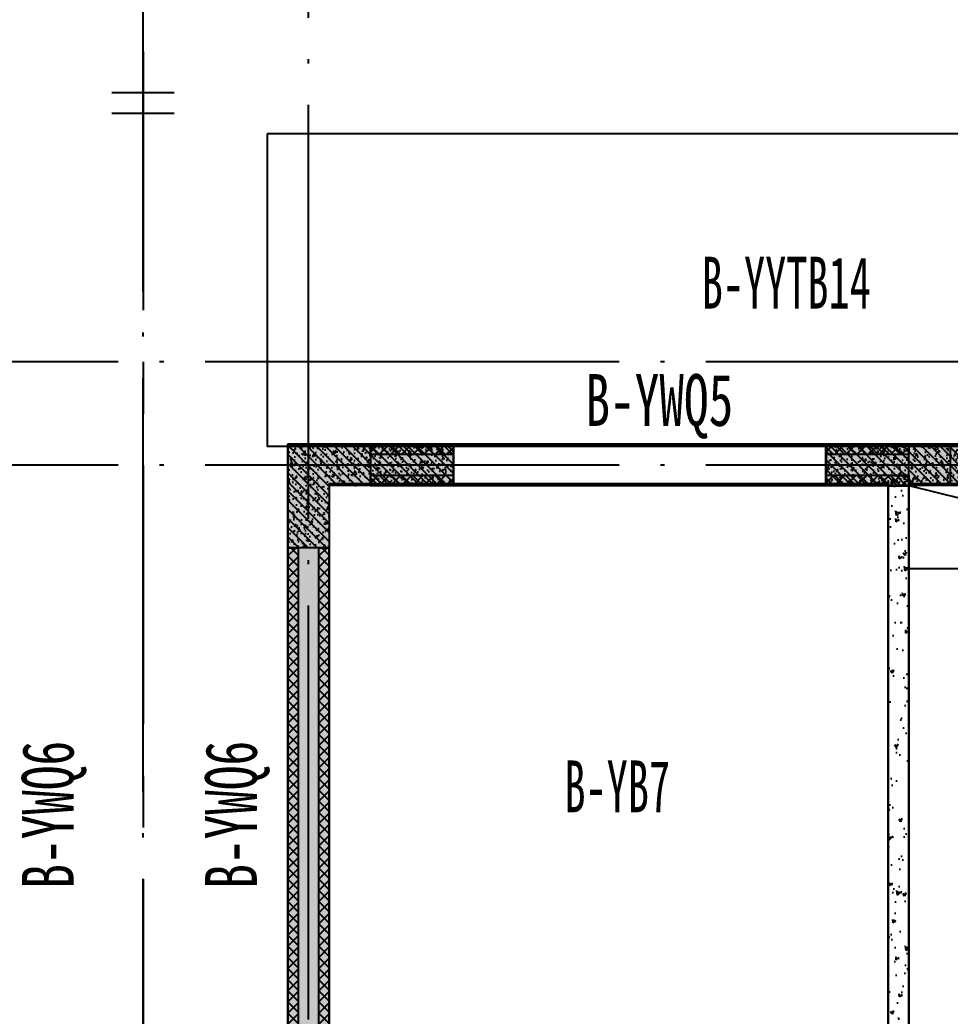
# Model space of a CAD drawing. Extents: x -3200781797 to -8106663, y 494714 to 1244925.
# Drawn here: x -8150395 to -8145901, y 850161 to 854975 of the extents above; entities that cross this region are included whole.
import ezdxf
from ezdxf.enums import TextEntityAlignment as Align

# ---------------------------------------------------------------- set-up
doc = ezdxf.new("R2010")
doc.units = 0
doc.header["$LTSCALE"] = 1000
doc.header["$MEASUREMENT"] = 0
for name, pattern in [('120-墙体$0$CONTINOUS', [0]), ('3#-轴线$0$DOTE', [2.42, 2, -0.2, 0.02, -0.2]), ('3#4#5#$0$DASH', [0.35, 0.25, -0.1]), ('4#-标准层$0$CENTER', [2, 1.25, -0.25, 0.25, -0.25])]:
    doc.linetypes.add(name, pattern=pattern)
for name, color, linetype in [('120-墙体$0$S-SLAB-HOLE', 5, 'Continuous'), ('120-墙体$0$S-WALL', 40, 'Continuous'), ('120-墙体$0$S-WALL-BEAM', 120, 'Continuous'), ('120-墙体$0$S-WALL-COLU', 252, '120-墙体$0$CONTINOUS'), ('120-墙体$0$S-WALL-COLU-HATC', 16, 'Continuous'), ('120-墙体$0$S-WALL-HATC', 253, 'Continuous'), ('3#-轴线$0$A-ANNO-DOTE', 10, '3#-轴线$0$DOTE'), ('3#4#5#$0$PC-SLAB', 6, '3#4#5#$0$DASH'), ('3#4#5#$0$S-ANNO-TEXT', 7, 'Continuous'), ('3#4#5#$0$S-PC-FQ-NYQ', 4, 'Continuous'), ('3#4#5#$0$S-PC-FQ-WYQ', 4, 'Continuous'), ('3#4#5#$0$S-PC-SLAB', 6, 'Continuous'), ('3#4#5#$0$S-WALL-HATC', 253, 'Continuous'), ('3#4#5#$0$可计入现浇段', 60, 'Continuous'), ('4#-标准层$0$THIN', 7, 'Continuous')]:
    doc.layers.add(name, color=color, linetype=linetype)
doc.styles.add('3#4#5#$0$外部参照 1$0$宋体', font='', dxfattribs={"width": 0.8})
doc.styles.add('3#4#5#$0$宋体', font='', dxfattribs={"width": 0.8})
doc.styles.get('3#4#5#$0$外部参照 1$0$宋体').set_extended_font_data('SimSun')
doc.styles.get('3#4#5#$0$宋体').set_extended_font_data('SimSun')

# ---------------------------------------------------------------- blocks, each defined once
blk = doc.blocks.new('3#4#5#$0$B-YWQ5')
at = {"layer": '3#4#5#$0$S-PC-FQ-WYQ'}
h = blk.add_hatch(dxfattribs=at)
h.set_pattern_fill('ANSI37', color=256, scale=12, angle=180)
h.set_pattern_definition([(225, (-643907.263, -531964.016), (26.9407684, -26.9407684), []), (315, (-643907.263, -531964.016), (26.9407684, 26.9407684), [])])
h.paths.add_polyline_path([(-130305.8, 329838.4), (-130305.8, 329888.4), (-130705.8, 329888.4), (-130705.8, 329838.4)])
h = blk.add_hatch(dxfattribs=at)
h.set_pattern_fill('ANSI37', color=256, scale=12, angle=180)
h.set_pattern_definition([(225, (-641707.172, -531964.02), (26.9407684, -26.9407684), []), (315, (-641707.172, -531964.02), (26.9407684, 26.9407684), [])])
h.paths.add_polyline_path([(-128105.8, 329838.4), (-128105.8, 329888.4), (-128505.8, 329888.4), (-128505.8, 329838.4)])
h = blk.add_hatch(dxfattribs=at)
h.set_pattern_fill('ANSI37', color=256, scale=12, angle=180)
h.set_pattern_definition([(225, (-643907.263, -532114.016), (26.9407684, -26.9407684), []), (315, (-643907.263, -532114.016), (26.9407684, 26.9407684), [])])
h.paths.add_polyline_path([(-130305.8, 329688.4), (-130305.8, 329738.4), (-130705.8, 329738.4), (-130705.8, 329688.4)])
h = blk.add_hatch(dxfattribs=at)
h.set_pattern_fill('ANSI37', color=256, scale=12, angle=180)
h.set_pattern_definition([(225, (-641707.172, -532114.02), (26.9407684, -26.9407684), []), (315, (-641707.172, -532114.02), (26.9407684, 26.9407684), [])])
h.paths.add_polyline_path([(-128105.8, 329688.4), (-128105.8, 329738.4), (-128505.8, 329738.4), (-128505.8, 329688.4)])
for points in [[(-130305.8, 329838.4), (-130305.8, 329888.4), (-130705.8, 329888.4), (-130705.8, 329838.4)], [(-130705.8, 329688.4), (-130705.8, 329888.4), (-130305.8, 329888.4), (-130305.8, 329688.4)], [(-130305.8, 329888.4), (-128505.8, 329888.4), (-128505.8, 329688.4), (-130305.8, 329688.4)], [(-128105.8, 329838.4), (-128105.8, 329888.4), (-128505.8, 329888.4), (-128505.8, 329838.4)], [(-128505.8, 329688.4), (-128505.8, 329888.4), (-128105.8, 329888.4), (-128105.8, 329688.4)], [(-130305.8, 329688.4), (-130305.8, 329738.4), (-130705.8, 329738.4), (-130705.8, 329688.4)], [(-128105.8, 329688.4), (-128105.8, 329738.4), (-128505.8, 329738.4), (-128505.8, 329688.4)]]:
    blk.add_lwpolyline(points, close=True, dxfattribs=at)
blk = doc.blocks.new('3#4#5#$0$B-YWQ6')
at = {"layer": '3#4#5#$0$S-PC-FQ-WYQ'}
h = blk.add_hatch(dxfattribs=at)
h.set_pattern_fill('ANSI37', color=256, scale=12, angle=90)
h.set_pattern_definition([(135, (-989707.843, 842389.808), (-26.9407684, -26.9407684), []), (225, (-989707.843, 842389.808), (26.9407684, -26.9407684), [])])
h.paths.add_polyline_path([(-127905.3, 326688.4), (-127855.3, 326688.4), (-127855.4, 329388.4), (-127905.4, 329388.4)])
h.paths.add_polyline_path([(-127855.2, 326488.4), (-127905.2, 326488.4), (-127905.2, 326388.4), (-127855.2, 326388.4)])
h = blk.add_hatch(dxfattribs=at)
h.set_pattern_fill('ANSI37', color=256, scale=12, angle=90)
h.set_pattern_definition([(135, (-989557.843, 842389.808), (-26.9407684, -26.9407684), []), (225, (-989557.843, 842389.808), (26.9407684, -26.9407684), [])])
h.paths.add_polyline_path([(-127755.2, 326388.4), (-127705.2, 326388.4), (-127705.4, 329388.4), (-127755.4, 329388.4)])
h = blk.add_hatch(dxfattribs=at)
h.set_pattern_fill('ANSI37', color=256, scale=12, angle=90)
h.set_pattern_definition([(135, (-989707.604, 838589.808), (-26.9407684, -26.9407684), []), (225, (-989707.604, 838589.808), (26.9407684, -26.9407684), [])])
h.paths.add_polyline_path([(-127905.4, 325038.3), (-127855.4, 325038.3), (-127855.2, 325688.4), (-127905.2, 325688.4)])
h = blk.add_hatch(dxfattribs=at)
h.set_pattern_fill('ANSI37', color=256, scale=12, angle=90)
h.set_pattern_definition([(135, (-989557.604, 838589.808), (-26.9407684, -26.9407684), []), (225, (-989557.604, 838589.808), (26.9407684, -26.9407684), [])])
h.paths.add_polyline_path([(-127755.4, 325038.3), (-127705.4, 325038.3), (-127705.2, 325688.4), (-127755.2, 325688.4)])
for p, q in [((-127906, 326688.4), (-127855.3, 326688.4)), ((-127905.2, 326488.4), (-127855.2, 326488.4))]:
    blk.add_line(p, q, dxfattribs=at)
blk.add_lwpolyline([(-127855.3, 326688.4), (-127855.4, 329388.4), (-127905.4, 329388.4), (-127905.2, 326388.4), (-127855.2, 326388.4), (-127855.2, 326488.4)], dxfattribs=at)
for points in [[(-127905.4, 329388.4), (-127705.4, 329388.4), (-127705.2, 326388.4), (-127905.2, 326388.4)], [(-127755.2, 326388.4), (-127705.2, 326388.4), (-127705.4, 329388.4), (-127755.4, 329388.4)], [(-127905.4, 326388.4), (-127705.2, 326388.4), (-127705.2, 325688.4), (-127905.4, 325688.4)], [(-127905.4, 325038.3), (-127855.4, 325038.3), (-127855.2, 325688.4), (-127905.2, 325688.4)], [(-127905.2, 325688.4), (-127705.2, 325688.4), (-127705.4, 325038.3), (-127905.4, 325038.3)], [(-127755.4, 325038.3), (-127705.4, 325038.3), (-127705.2, 325688.4), (-127755.2, 325688.4)]]:
    blk.add_lwpolyline(points, close=True, dxfattribs=at)
blk = doc.blocks.new('3#4#5#$0$A$C53EF3948')
at = {"layer": '3#4#5#$0$可计入现浇段'}
blk.add_lwpolyline([(24699.4, 0), (24699.4, 0), (24699.4, 0), (24899.4, 0), (24899.4, 0), (24899.4, 0), (24899.4, -200), (24699.4, -200), (24699.4, 0)], dxfattribs=at)
at = {"layer": '3#4#5#$0$S-PC-FQ-WYQ', "xscale": -1}
for name, p in [('3#4#5#$0$B-YWQ5', (-106006.5, -329888.4)), ('3#4#5#$0$B-YWQ6', (-106005.9, -329888.5))]:
    blk.add_blockref(name, p, dxfattribs=at)
at = {"layer": '3#4#5#$0$S-PC-FQ-NYQ', "style": '3#4#5#$0$宋体', "width": 0.7}
blk.add_text('B-YWQ5', height=250, dxfattribs=at).set_placement((23137.5, 213.6), align=Align.MIDDLE_LEFT)
for p in [(20539.5, -2147.9), (21424.9, -2147.9)]:
    blk.add_text('B-YWQ6', height=250, rotation=90, dxfattribs=at).set_placement(p, align=Align.MIDDLE_LEFT)
blk = doc.blocks.new('3#4#5#$0$ban3')
at = {"layer": '3#4#5#$0$S-WALL-HATC', "ltscale": 100}
h = blk.add_hatch(dxfattribs=at)
h.set_pattern_fill('AR-CONC', color=256, scale=25, angle=-270, style=0)
h.set_pattern_definition([(140, (0, 0), (15.688034, 179.315046), [18.75, -206.25]), (85, (0, 0), (-188.04803, -34.68783), [15, -165]), (190.4514, (1.3, 14.94), (-172.359886, 144.627345), [15.93505, -175.28553]), (136.1842, (-50, 0), (41.37975, 266.81026), [28.125, -309.375]), (186.6356, (-46.55, 22.23), (-243.52947, 233.66568), [23.90257, -262.92825]), (81.1842, (-50, 0), (-243.52965, 233.66549), [22.5, -247.5]), (111, (-37.5, 25), (100.654723, 149.226763), [18.75, -206.25]), (56, (-37.5, 25), (-181.28751, 60.82883), [15, -165]), (161.4514, (-29.11, 37.44), (-80.632624, 210.05566), [15.93505, -175.28553]), (127.5, (0, 0), (-83.2234635, 3.039964), [0, -163, 0, -167.5, 0, -165.625]), (97.5, (0, 0), (-98.602928, 65.767384), [0, -95.5, 0, -159.25, 0, -63.125]), (57.5, (0, -55.75), (5.638718, 133.455609), [0, -62.5, 0, -195, 0, -258.75]), (47.5, (0, -80.75), (-25.026246, 145.796542), [0, -81.25, 0, -129.5, 0, -183.75])])
h.paths.add_polyline_path([(-216732, 412975), (-216832, 412975), (-216832, 409975), (-216732, 409975)])
h.paths.add_polyline_path([(-214532, 412975), (-214632, 412975), (-214632, 409975), (-214532, 409975)])
at = {"layer": '3#4#5#$0$S-PC-SLAB'}
for points in [[(-214632, 409965), (-214632, 412985), (-216732, 412985), (-216732, 409965)], [(-211832, 409965), (-211832, 412985), (-214532, 412985), (-214532, 409965)]]:
    blk.add_lwpolyline(points, close=True, dxfattribs=at)
at = {"layer": '3#4#5#$0$S-WALL-HATC', "ltscale": 100}
blk.add_lwpolyline([(-214532, 409975), (-214532, 412975), (-214632, 412975), (-214632, 409975)], close=True, dxfattribs=at)
blk = doc.blocks.new('3#4#5#$0$5#')
at = {"layer": '3#4#5#$0$S-ANNO-TEXT', "xscale": -1}
blk.add_blockref('3#4#5#$0$ban3', (-43034.9, -247400.5), dxfattribs=at)
at = {"layer": '3#4#5#$0$PC-SLAB', "linetype": 'ByBlock', "style": '3#4#5#$0$外部参照 1$0$宋体', "width": 0.6}
blk.add_text('B-YB7', height=250, dxfattribs=at).set_placement((170188, 164121.6), align=Align.MIDDLE)
blk = doc.blocks.new('3#4#5#$0$3#奇数层顶悬挑板')
at = {"layer": '3#4#5#$0$S-PC-SLAB'}
blk.add_lwpolyline([(165773.2, 167275), (165773.2, 165765), (171023.2, 165765), (171023.2, 166625, 0.414155), (170373.2, 167274.9)], format="xyb", close=True, dxfattribs=at)
at = {"layer": '3#4#5#$0$PC-SLAB', "linetype": 'ByBlock', "style": '3#4#5#$0$外部参照 1$0$宋体', "width": 0.6}
blk.add_text('B-YYTB14', height=250, dxfattribs=at).set_placement((168281, 166555.8), align=Align.MIDDLE)
blk = doc.blocks.new('120-墙体$0$A$C8f34f6bc')
at = {"layer": '120-墙体$0$S-SLAB-HOLE'}
for q in [(-2800, 0), (-3150, -400)]:
    blk.add_line((-2800, -400), q, dxfattribs=at)
blk.add_lwpolyline([(-2800, 0), (-3061.6, -64.3), (-3150, -400)], dxfattribs=at)
blk = doc.blocks.new('120-墙体')
at = {"layer": '120-墙体$0$S-WALL-COLU-HATC'}
h = blk.add_hatch(dxfattribs=at)
h.set_pattern_fill('AR-CONC', color=256, scale=10)
h.set_pattern_definition([(50, (6590.73, -241007.815), (71.726018, -6.275213), [7.5, -82.5]), (355, (6590.73, -241007.815), (-13.875133, 75.219213), [6, -66]), (100.4514, (6596.705, -241008.34), (57.850938, 68.943954), [6.37402, -70.114211]), (46.1842, (6590.73, -240987.815), (106.724105, -16.5519), [11.25, -123.75]), (96.6356, (6599.62, -240989.19), (93.46627, 97.411787), [9.56103, -105.1713]), (351.1842, (6590.73, -240987.82), (93.466195, 97.41186), [9, -99]), (21, (6600.73, -240992.815), (59.690705, -40.261889), [7.5, -82.5]), (326, (6600.73, -240992.815), (24.331533, 72.515005), [6, -66]), (71.4514, (6605.7, -240996.17), (84.022263, 32.25305), [6.37402, -70.114211]), (37.5, (6590.728, -241007.815), (1.2159855, 33.2893854), [0, -65.2, 0, -67, 0, -66.25]), (7.5, (6590.73, -241007.815), (26.306954, 39.441171), [0, -38.2, 0, -63.7, 0, -25.25]), (327.5, (6568.428, -241007.815), (53.3822436, -2.2554872), [0, -25, 0, -78, 0, -103.5]), (317.5, (6558.43, -241007.815), (58.318617, 10.010498), [0, -32.5, 0, -51.8, 0, -73.5])])
h.paths.add_polyline_path([(-2500, -100), (-2500, 100), (-3500, 100), (-3500, -100)])
h = blk.add_hatch(dxfattribs=at)
h.set_pattern_fill('ANSI31', color=256, scale=250, style=0)
h.set_pattern_definition([(45, (6590.728, -241007.815), (-22.097087, 22.097087), [])])
h.paths.add_polyline_path([(-2500, -100), (-2500, 100), (-3500, 100), (-3500, -100)])
h = blk.add_hatch(dxfattribs=at)
h.set_pattern_fill('AR-CONC', color=256, scale=10)
h.set_pattern_definition([(50, (-6158.425, -240595.61), (71.726018, -6.275213), [7.5, -82.5]), (355, (-6158.425, -240595.61), (-13.875133, 75.219213), [6, -66]), (100.4514, (-6152.45, -240596.135), (57.850938, 68.943954), [6.37402, -70.114211]), (46.1842, (-6158.425, -240575.61), (106.724105, -16.5519), [11.25, -123.75]), (96.6356, (-6149.53, -240576.99), (93.46627, 97.411787), [9.56103, -105.1713]), (351.1842, (-6158.42, -240575.61), (93.466195, 97.41186), [9, -99]), (21, (-6148.425, -240580.61), (59.690705, -40.261889), [7.5, -82.5]), (326, (-6148.425, -240580.61), (24.331533, 72.515005), [6, -66]), (71.4514, (-6143.45, -240583.97), (84.022263, 32.25305), [6.37402, -70.114211]), (37.5, (-6158.425, -240595.612), (1.2159855, 33.2893854), [0, -65.2, 0, -67, 0, -66.25]), (7.5, (-6158.425, -240595.612), (26.306954, 39.441171), [0, -38.2, 0, -63.7, 0, -25.25]), (327.5, (-6180.725, -240595.612), (53.3822436, -2.2554872), [0, -25, 0, -78, 0, -103.5]), (317.5, (-6190.725, -240595.612), (58.318617, 10.010498), [0, -32.5, 0, -51.8, 0, -73.5])])
h.paths.add_polyline_path([(-100, -100), (-100, -400), (100, -400), (100, 100), (-700, 100), (-700, -100)])
h = blk.add_hatch(dxfattribs=at)
h.set_pattern_fill('ANSI31', color=256, scale=250, style=0)
h.set_pattern_definition([(45, (-6158.425, -240595.612), (-22.097087, 22.097087), [])])
h.paths.add_polyline_path([(-100, -100), (-100, -400), (100, -400), (100, 100), (-700, 100), (-700, -100)])
at = {"layer": '120-墙体$0$S-WALL-HATC'}
for points in [[(-3500, 100), (-3500, -100), (-2850, -100), (-2850, 100)], [(-2850, 100), (-2850, -100), (-2500, -100), (-2500, 100)], [(-700, -100), (-100, -100), (100, 100), (-700, 100)], [(100, 100), (-100, -100), (-100, -3100), (-33.3, -3200), (100, -3200)]]:
    blk.add_hatch(color=256, dxfattribs=at).paths.add_polyline_path(points)
at = {"layer": '120-墙体$0$S-WALL'}
for p, q in [((-3500, 100), (-2850, 100)), ((-2850, 100), (-2500, 100)), ((-2500, 100), (-2500, -100)), ((-700, 100), (100, 100)), ((-700, 100), (-700, -100)), ((100, 100), (100, -3200)), ((-3500, -100), (-2850, -100)), ((-2850, -100), (-2500, -100)), ((-700, -100), (-100, -100)), ((-100, -100), (-100, -3100))]:
    blk.add_line(p, q, dxfattribs=at)
at = {"layer": '120-墙体$0$S-WALL-BEAM'}
blk.add_lwpolyline([(-2500, 100), (-2500, -100), (-700, -100), (-700, 100)], close=True, dxfattribs=at)
at = {"layer": '120-墙体$0$S-WALL-COLU', "lineweight": -2}
blk.add_lwpolyline([(-2500, -100), (-2500, 100), (-3500, 100), (-3500, -100)], close=True, dxfattribs=at)
at = {"layer": '120-墙体$0$S-WALL-COLU', "linetype": 'ByBlock'}
blk.add_lwpolyline([(-100, -100), (-100, -400), (100, -400), (100, 100), (-700, 100), (-700, -100), (-100, -100)], dxfattribs=at)
blk.add_blockref('120-墙体$0$A$C8f34f6bc', (-100, -100))
blk = doc.blocks.new('3#-轴线')
at = {"layer": '3#-轴线$0$A-ANNO-DOTE'}
for points in [[(20900, -16100), (20900, 5500)], [(21700, -5100), (21700, 5500)], [(-3000, 500), (44800, 500)], [(-3000, 0), (44800, 0)]]:
    blk.add_lwpolyline(points, dxfattribs=at)

msp = doc.modelspace()

# ---------------------------------------------------------------- linework, layer by layer
at = {"layer": '4#-标准层$0$THIN', "linetype": '4#-标准层$0$CENTER'}
msp.add_line((-8149800.4, 854822.3), (-8149800.4, 837048.1), dxfattribs=at)
at = {"layer": '4#-标准层$0$THIN'}
for p, q in [((-8149650.4, 854622.3), (-8149950.4, 854622.3)), ((-8149650.4, 854522.3), (-8149950.4, 854522.3))]:
    msp.add_line(p, q, dxfattribs=at)

# ---------------------------------------------------------------- block references
msp.add_blockref('3#-轴线', (-8170700.4, 852824.6))
at = {"xscale": -1, "rotation": 3.622788229407092e-06}
msp.add_blockref('120-墙体', (-8149000.4, 852824.6), dxfattribs=at)
at = {"layer": '3#4#5#$0$S-ANNO-TEXT'}
msp.add_blockref('3#4#5#$0$A$C53EF3948', (-8170800.4, 852924.8), dxfattribs=at)
at = {"layer": '3#4#5#$0$S-PC-SLAB'}
for name, p in [('3#4#5#$0$5#', (-8317697.2, 687149.8)), ('3#4#5#$0$3#奇数层顶悬挑板', (-8314973.6, 687149.6))]:
    msp.add_blockref(name, p, dxfattribs=at)

doc.saveas('drawing.dxf')
